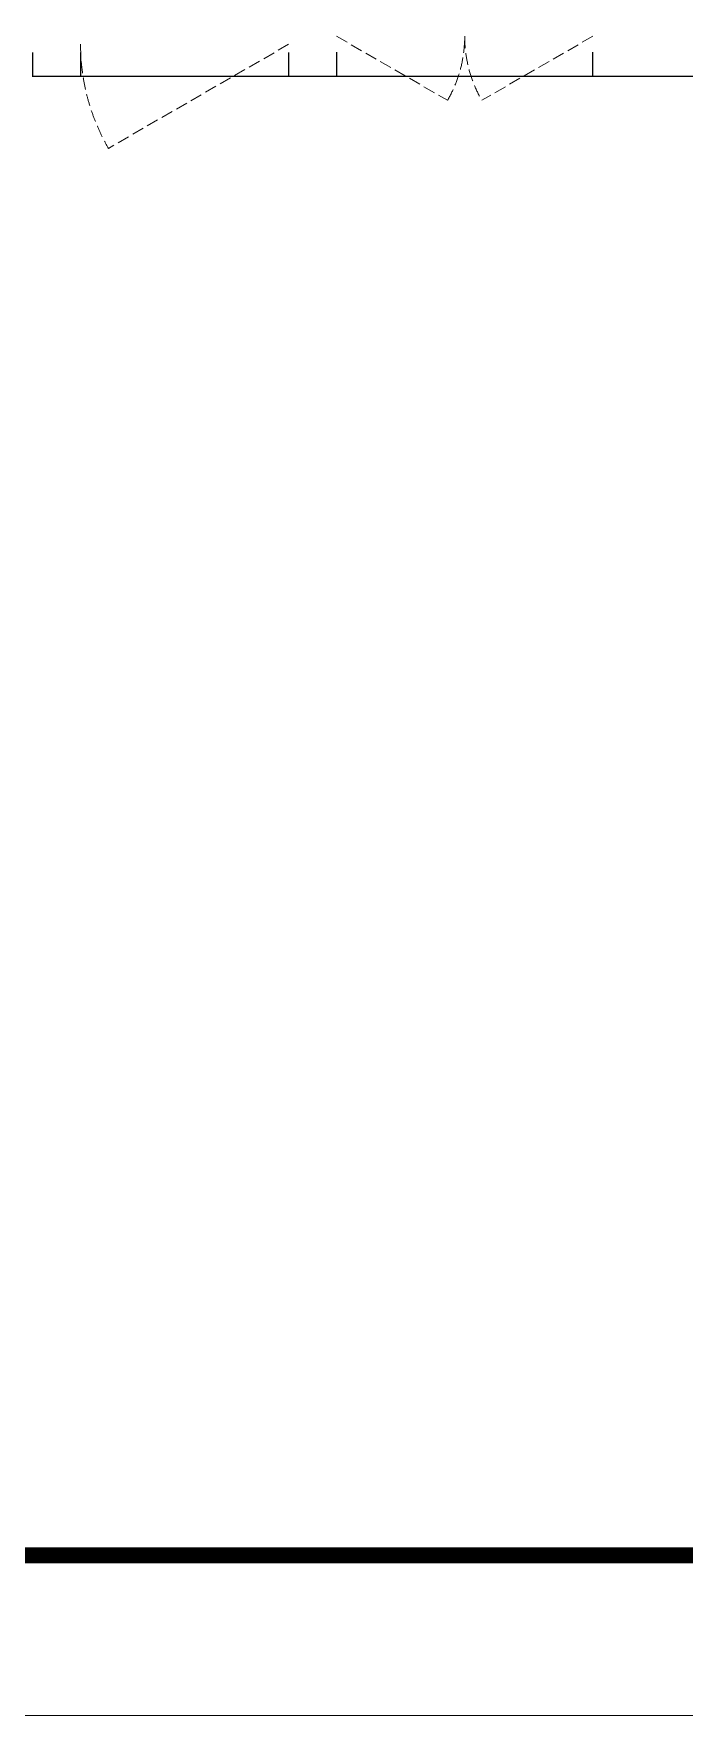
# Model space of a CAD drawing. Extents: x 5031545 to 5313844, y -886381 to -283477.
# Drawn here: x 5252803 to 5256869, y -826981 to -816475 of the extents above; entities that cross this region are included whole.
import ezdxf

# ---------------------------------------------------------------- set-up
doc = ezdxf.new("R2010")
doc.units = 0
doc.header["$LTSCALE"] = 1000
doc.header["$MEASUREMENT"] = 0
doc.linetypes.add('DASH', pattern=[0.35, 0.25, -0.1])
doc.layers.get('0').update_dxf_attribs({"linetype": 'CONTINUOUS'})
doc.layers.add('$RECOVER_210609100354-0', color=7, linetype='CONTINUOUS')
doc.layers.add('看线', color=185, linetype='CONTINUOUS')
doc.layers.add('WINDOW', color=146, linetype='CONTINUOUS', lineweight=20)
doc.layers.add('图框', color=147, linetype='CONTINUOUS', lineweight=20)

# ---------------------------------------------------------------- blocks, each defined once
blk = doc.blocks.new('A$C547B2CCF')
at = {"layer": '$RECOVER_210609100354-0', "color": 252, "const_width": 8}
for points in [[(8150, 1900), (8150, 1750), (8450, 1750), (8450, 1900)], [(9750, 1900), (9750, 1750), (10050, 1750), (10050, 1900)]]:
    blk.add_lwpolyline(points, dxfattribs=at)
at = {"layer": 'WINDOW', "color": 252, "linetype": 'DASH', "ltscale": 0.3}
for points in [[(10050, 2000), (10743, 1600, 0.131652), (10850, 2000)], [(11650, 2000), (10957, 1600, -0.131652), (10850, 2000)], [(9750, 1950), (8624, 1300, -0.131652), (8450, 1950)]]:
    blk.add_lwpolyline(points, format="xyb", dxfattribs=at)
at = {"layer": '看线', "color": 252, "ltscale": 0.5}
for points in [[(10050, 1900), (10050, 1750), (11650, 1750), (11650, 1900)], [(8450, 1750), (9750, 1750)], [(10050, 1750), (14350, 1750)]]:
    blk.add_lwpolyline(points, dxfattribs=at)

msp = doc.modelspace()

# ---------------------------------------------------------------- linework, layer by layer
at = {"layer": '图框'}
msp.add_lwpolyline([(5229743.6, -767581), (5313843.6, -767581), (5313843.6, -826981), (5229743.6, -826981)], close=True, dxfattribs=at)
msp.add_lwpolyline([(5229743.6, -767581), (5313843.6, -767581), (5313843.6, -826981), (5229743.6, -826981)], close=True, dxfattribs=at)
at = {"layer": '图框', "const_width": 100}
msp.add_lwpolyline([(5312843.6, -825981), (5312843.6, -768581), (5232243.6, -768581), (5232243.6, -825981)], close=True, dxfattribs=at)

# ---------------------------------------------------------------- block references
at = {"color": 2}
msp.add_blockref('A$C547B2CCF', (5244646.1, -818491.2), dxfattribs=at)

doc.saveas('drawing.dxf')
